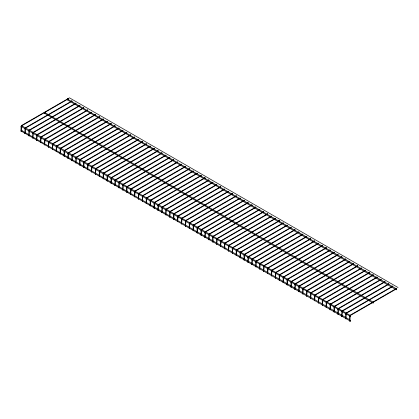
<?xml version="1.0" encoding="UTF-8"?>
<svg xmlns="http://www.w3.org/2000/svg" width="419" height="419" viewBox="0 0 419 419"><rect width="100%" height="100%" fill="white"/><g stroke="black" fill="none" stroke-linecap="round" stroke-linejoin="round"><path stroke-width="0.63" d="M21.029 126.538L21.688 125.396M21.395 126.58L21.908 125.69M21.762 131.425L21.5 130.848L22.128 130.786M28.848 131.058L29.508 129.911M29.215 131.1L29.367 130.592M32.761 133.315L33.274 132.257L79.72 105.441L79.851 105.876L79.72 105.441M33.127 133.357L33.494 132.551L79.903 105.761M36.673 135.405L37.186 134.515L83.632 107.699L83.763 108.133L83.632 107.699M44.744 113.355L44.377 113.14L44.744 112.507L45.001 113.083M40.585 137.83L41.245 136.688M40.952 137.872L41.104 137.369M44.498 140.087L44.692 139.438M44.864 140.135L45.378 139.244M48.41 142.177L48.923 141.287L95.364 114.476L95.495 114.911L95.364 114.476M95.548 114.79L48.882 141.858C49.269 143.67 47.881 147.54 48.777 147.231M52.323 144.607L52.983 143.46M52.689 144.649L52.836 144.141M67.983 99.811L67.359 99.874L67.983 99.214M56.235 146.865L56.429 146.215M56.602 146.907L57.115 146.016M60.147 148.954L60.661 148.064L107.102 121.248L107.233 121.688L107.102 121.248M64.055 151.385L64.72 150.238M64.94 150.536L64.531 150.892C64.982 152.657 63.51 156.591 64.421 156.266M64.421 151.427L64.573 150.919M67.967 153.642L68.161 152.993M68.334 153.684L68.847 152.794M71.879 155.732L72.393 154.841L118.839 128.025L118.97 128.46L118.839 128.025M75.792 158.157L76.452 157.015M76.158 158.199L76.672 157.308M80.364 159.272L79.856 159.739C78.809 161.53 80.699 165.62 79.704 165.301M79.704 160.414L79.898 159.765M80.071 160.461L80.438 159.655L126.847 132.86L126.533 132.53L126.847 132.86M83.617 162.504L84.13 161.614L130.576 134.803L130.702 135.237L130.576 134.803M87.529 164.934L88.189 163.787M87.896 164.976L88.409 164.086M91.442 167.191L91.635 166.542M91.808 167.233L92.321 166.343M95.354 169.281L95.867 168.391L142.308 141.575L142.439 142.015L142.308 141.575M142.491 141.894L95.825 168.962C96.213 170.774 94.825 174.644 95.721 174.335M99.266 171.711L99.926 170.564M99.633 171.753L100.146 170.863M103.174 173.969L103.367 173.314M103.54 174.011L104.059 173.12M107.086 176.059L107.599 175.168L154.045 148.352L154.176 148.787L154.045 148.352M110.998 178.484L111.658 177.342M111.365 178.525L111.878 177.635M114.911 180.741L115.105 180.091M115.277 180.783L115.791 179.898M118.823 182.831L119.336 181.94L165.783 155.13L165.908 155.564L165.783 155.13M122.736 185.261L123.249 184.203L169.695 157.387L169.821 157.822L169.695 157.387M123.102 185.303L123.615 184.412M127.308 186.376L126.8 186.843C125.752 188.629 127.643 192.719 126.648 192.405M126.648 187.518L126.842 186.869M127.015 187.56L127.381 186.754L173.791 159.964L173.476 159.634L173.791 159.964M130.56 189.608L131.074 188.718L177.515 161.902L177.646 162.342L177.515 161.902M134.473 192.038L134.986 190.975L181.427 164.164L181.558 164.599L181.427 164.164M134.839 192.08L135.353 191.19M138.385 194.296L138.574 193.641M138.752 194.337L139.265 193.447M142.292 196.385L142.811 195.495L189.252 168.679L189.383 169.114L189.252 168.679M189.435 168.998L143.031 195.788L142.659 196.595L142.659 201.434L142.292 201.225M146.205 198.81L146.718 197.752L193.164 170.936L193.295 171.376L193.164 170.936M146.571 198.852L147.085 197.962M150.117 201.068L150.311 200.418M150.484 201.11L150.997 200.224M154.03 203.157L154.543 202.267L200.989 175.456L201.12 175.891L200.989 175.456M154.396 203.199L154.763 202.566L201.172 175.771M157.942 205.588L158.455 204.53L204.901 177.714L205.027 178.148L204.901 177.714M158.309 205.629L158.822 204.739M161.854 207.845L162.048 207.196M162.221 207.887L162.373 207.379M165.767 209.935L166.28 209.044L212.726 182.228L212.852 182.668L212.726 182.228M166.133 209.977L166.5 209.343L212.91 182.548M169.679 212.365L170.193 211.302L216.633 184.491L216.764 184.926L216.633 184.491M170.046 212.407L170.559 211.516M174.252 213.475L173.738 213.947C172.696 215.733 174.587 219.823 173.592 219.504M173.592 214.622L173.785 213.968M174.472 213.774L173.958 214.491L173.958 219.504M173.958 214.664L174.105 214.156M177.504 216.712L178.017 215.822L224.458 189.006L224.589 189.44L224.458 189.006M177.871 216.922L178.384 216.031M181.411 219.137L181.93 218.079L228.371 191.263L228.502 191.703L228.371 191.263M181.783 219.179L182.296 218.289M185.324 221.394L185.984 220.253M185.69 221.436L185.842 220.933M189.236 223.484L189.749 222.594L236.196 195.783L236.326 196.218L236.196 195.783M189.603 223.699L189.969 222.892L236.379 196.097M193.149 225.914L193.662 224.856L240.108 198.04L240.239 198.475L240.108 198.04M193.515 225.956L194.028 225.066M197.061 228.172L197.721 227.03M197.428 228.214L197.579 227.706M200.973 230.261L201.487 229.371L247.933 202.555L248.058 202.995L247.933 202.555M201.34 230.471L201.853 229.581M204.886 232.686L205.399 231.628L251.845 204.818L251.971 205.252L251.845 204.818M205.252 232.734L205.766 231.843M208.798 234.949L209.458 233.802M209.165 234.991L209.317 234.483M212.711 237.039L213.224 236.148L259.665 209.332L259.796 209.767L259.665 209.332M213.077 237.248L213.59 236.358M216.623 239.464L217.136 238.406L263.577 211.59L263.708 212.03L263.577 211.59M216.99 239.506L217.503 238.615M220.53 241.721L221.195 240.579M221.415 240.878L221.007 241.234C221.457 242.999 219.985 246.927 220.902 246.608M220.902 241.763L221.049 241.26M224.443 243.811L224.956 242.92L271.402 216.11L271.533 216.544L271.402 216.11M224.809 244.026L225.322 243.135M228.355 246.241L228.868 245.183L275.314 218.367L275.445 218.802L275.314 218.367M228.722 246.283L229.235 245.393M232.267 248.498L232.927 247.357M232.634 248.54L232.786 248.032M236.18 250.588L236.693 249.698L283.139 222.882L283.27 223.322L283.139 222.882M236.546 250.798L236.913 249.996L283.323 223.201M240.092 253.013L240.606 251.955L287.052 225.144L287.177 225.579L287.052 225.144M240.459 253.06L240.825 252.254L287.235 225.459M244.005 255.276L244.665 254.129M244.371 255.318L244.523 254.81M247.917 257.533L248.577 256.386M248.284 257.575L248.797 256.685M251.829 259.79L252.343 258.733L298.784 231.917L298.915 232.356L298.784 231.917M252.196 259.832L252.563 259.031L298.967 232.236M255.742 262.048L256.402 260.906M256.109 262.09L256.255 261.587M259.654 264.31L260.314 263.163M260.021 264.352L260.534 263.462M263.561 266.568L264.227 265.421M263.928 266.61L264.295 265.803L310.704 239.013L310.39 238.678L310.704 239.013M267.474 268.825L268.134 267.683M267.841 268.867L268.354 267.977M271.386 271.083L271.58 270.433M271.753 271.124L272.266 270.234M275.299 273.34L275.959 272.198M275.665 273.382L276.032 272.58L322.441 245.785L322.127 245.455L322.441 245.785M279.211 275.602L279.871 274.455M279.578 275.644L279.73 275.136M283.124 277.86L283.317 277.21M283.49 277.902L283.857 277.095L330.266 250.305L329.952 249.975L330.266 250.305M287.036 280.117L287.696 278.975M287.403 280.159L287.769 279.353L334.173 252.563L333.864 252.233L334.173 252.563M290.948 282.375L291.608 281.233M291.315 282.416L291.462 281.914M294.861 284.637L295.055 283.982M295.227 284.679L295.741 283.789M298.773 286.895L299.433 285.748M299.14 286.936L299.506 286.13L345.911 259.34L345.596 259.005L345.911 259.34M302.68 289.152L303.346 288.01M303.047 289.194L303.566 288.303M306.593 291.409L306.787 290.76M306.959 291.451L307.473 290.561M310.505 293.667L311.165 292.525M310.872 293.709L311.238 292.907L357.648 266.112L357.334 265.782L357.648 266.112M314.418 295.929L315.078 294.782M314.784 295.971L315.298 295.081M318.33 298.187L318.524 297.537M318.697 298.228L319.21 297.338M322.242 300.444L322.902 299.302M322.609 300.486L322.976 299.679L369.385 272.889L369.071 272.56L369.385 272.889M326.155 302.701L326.815 301.56M326.521 302.743L326.673 302.24M330.067 304.964L330.261 304.309M330.434 305.006L330.801 304.199L377.205 277.404L376.896 277.074L377.205 277.404M333.98 307.221L334.64 306.074M334.346 307.263L334.713 306.457L381.117 279.662L380.808 279.332L381.117 279.662M337.892 309.479L338.552 308.337M338.259 309.521L338.772 308.63M341.799 311.736L341.993 311.087M342.166 311.778L342.684 310.888M345.712 313.993L346.372 312.852M346.078 314.035L346.445 313.234L392.854 286.439L392.54 286.109L392.854 286.439M349.624 316.256L350.137 315.193L396.584 288.382L396.714 288.817L396.584 288.382M349.991 316.298L350.504 315.407M372.973 302.858L373.601 302.199L373.601 302.796L373.083 303.094L44.377 113.14M396.688 289.168L396.065 289.828L396.065 289.225L396.584 288.927L67.726 99.24M68.166 98.984L67.852 98.654L68.166 98.984L21.5 125.925M72.078 101.241L71.764 100.911L72.078 101.241L25.669 128.036L25.302 128.837L25.302 133.682L24.936 133.467M75.991 103.498L75.677 103.168L75.991 103.498L29.581 130.293M87.728 110.276L87.414 109.946L87.728 110.276L41.319 137.071M91.641 112.533L91.326 112.203L91.641 112.533L44.969 139.6C45.425 141.365 43.948 145.299 44.864 144.974M99.46 117.053L99.151 116.723L99.46 117.053L53.056 143.843M103.373 119.31L103.064 118.98L103.373 119.31L56.706 146.378M111.197 123.825L110.883 123.495L111.197 123.825L64.788 150.62M115.11 126.088L114.796 125.752L115.11 126.088L68.444 153.15C68.894 154.915 67.417 158.848 68.334 158.523M122.935 130.602L122.62 130.272L122.935 130.602L76.525 157.397M134.667 137.38L134.358 137.05L134.667 137.38L88.262 164.169M138.579 139.637L138.27 139.307L138.579 139.637L91.913 166.704C92.369 168.469 90.892 172.398 91.808 172.078M146.404 144.152L146.09 143.822L146.404 144.152L100 170.947M150.316 146.414L150.002 146.079L150.316 146.414L103.65 173.476C104.101 175.242 102.629 179.175 103.54 178.85M158.141 150.929L157.827 150.599L158.141 150.929L111.732 177.724M162.053 153.186L161.739 152.856L162.053 153.186L115.387 180.254M185.523 166.741L185.208 166.406L185.523 166.741L138.857 193.803C139.307 195.568 137.835 199.502 138.752 199.177M197.26 173.513L196.946 173.183L197.26 173.513L150.594 200.581C151.044 202.346 149.567 206.274 150.484 205.954M208.997 180.29L208.683 179.961L208.997 180.29L162.588 207.08M220.729 187.063L220.42 186.733L220.729 187.063L174.325 213.858M232.466 193.84L232.152 193.51L232.466 193.84L186.057 220.635M244.204 200.617L243.889 200.287L244.204 200.617L197.794 227.407M255.936 207.389L255.627 207.059L255.936 207.389L209.531 234.184M267.673 214.167L267.359 213.837L267.673 214.167L221.269 240.962M279.41 220.944L279.096 220.614L279.41 220.944L233.001 247.734M291.147 227.716L290.833 227.386L291.147 227.716L244.738 254.511M295.055 229.979L294.746 229.649L295.055 229.979L248.388 257.046C248.844 258.811 247.367 262.739 248.284 262.414M302.879 234.493L302.57 234.163L302.879 234.493L256.475 261.288M306.792 236.751L306.478 236.421L306.792 236.751L260.126 263.818C260.576 265.583 259.104 269.517 260.021 269.192M314.617 241.271L314.302 240.941L314.617 241.271L268.207 268.06M318.529 243.528L318.215 243.198L318.529 243.528L271.863 270.595C272.313 272.36 270.836 276.289 271.753 275.969M326.354 248.043L326.04 247.713L326.354 248.043L279.944 274.838M338.086 254.82L337.777 254.49L338.086 254.82L291.682 281.615M341.998 257.077L341.689 256.747L341.998 257.077L295.332 284.145C295.783 285.91 294.311 289.843 295.227 289.519M349.823 261.597L349.509 261.267L349.823 261.597L303.414 288.387M353.736 263.855L353.421 263.525L353.736 263.855L307.069 290.922C307.52 292.687 306.043 296.615 306.959 296.296M361.56 268.37L361.246 268.04L361.56 268.37L315.151 295.165M365.473 270.632L365.159 270.302L365.473 270.632L318.807 297.7C319.257 299.465 317.78 303.393 318.697 303.068M373.298 275.147L372.983 274.817L373.298 275.147L326.888 301.942M385.03 281.924L384.715 281.594L385.03 281.924L338.625 308.714M388.942 284.182L388.628 283.852L388.942 284.182L342.276 311.249C342.726 313.014 341.255 316.942 342.166 316.623M21.395 131.425C20.479 131.744 21.95 127.816 21.5 126.051L22.018 125.752L22.018 126.349L21.5 126.648L350.357 316.34L350.724 315.701L350.357 315.491L396.767 288.696M29.215 135.939C28.298 136.264 29.775 132.331 29.325 130.566L29.728 130.209M33.127 138.197C32.211 138.521 33.688 134.588 33.237 132.823L33.64 132.467M37.04 140.454C36.144 140.763 37.532 136.893 37.15 135.086L83.816 108.018M40.952 142.717C40.035 143.036 41.512 139.108 41.062 137.343L41.465 136.982M52.689 149.489C51.773 149.813 53.25 145.885 52.794 144.12L53.203 143.759M56.602 151.751C55.654 152.071 57.34 148.509 56.602 146.739M60.514 154.009C59.618 154.318 61.006 150.447 60.619 148.635L107.285 121.568M71.879 160.571L72.246 160.571M76.158 163.043C75.211 163.363 76.902 159.801 76.158 158.031M83.617 167.349L83.983 167.349M87.896 169.815C86.948 170.135 88.634 166.573 87.896 164.808M99.633 176.593C98.685 176.912 100.371 173.351 99.633 171.581M107.453 181.108C106.562 181.417 107.945 177.546 107.563 175.739L154.229 148.672M111.365 183.37C110.417 183.69 112.109 180.128 111.365 178.358M115.277 185.627C114.329 185.947 116.021 182.385 115.277 180.615M119.19 187.885C118.294 188.194 119.682 184.323 119.3 182.511L165.966 155.444M123.102 190.142C122.154 190.462 123.846 186.9 123.102 185.135M130.927 194.662C130.031 194.971 131.419 191.101 131.032 189.288L177.698 162.221M134.839 196.92C133.891 197.239 135.578 193.678 134.839 191.907M146.571 203.697C145.623 204.016 147.315 200.455 146.571 198.685M154.03 208.002L154.396 208.002M158.309 210.469C157.361 210.788 159.052 207.227 158.309 205.462M162.221 212.732C161.305 213.051 162.782 209.123 162.326 207.358L162.734 206.996M166.133 214.989C165.254 215.303 166.563 211.422 166.285 209.641L166.647 209.254M170.046 217.246C169.098 217.566 170.784 214.004 170.046 212.234M177.871 221.761C176.954 222.086 178.426 218.158 177.975 216.393L224.642 189.325M181.783 224.024C180.835 224.343 182.522 220.782 181.783 219.011M185.69 226.281C184.742 226.6 186.434 223.039 185.69 221.269M189.603 228.538C188.686 228.863 190.163 224.93 189.713 223.165L190.116 222.808M193.515 230.796C192.567 231.115 194.259 227.554 193.515 225.783M197.428 233.053C196.48 233.378 198.171 229.816 197.428 228.046M201.34 235.316C200.423 235.635 201.9 231.707 201.45 229.942L248.116 202.875M205.252 237.573C204.304 237.892 205.996 234.331 205.252 232.561M209.165 239.83C208.248 240.155 209.725 236.222 209.27 234.457L209.678 234.101M212.711 241.878L213.077 241.878M216.99 244.35C216.042 244.67 217.728 241.108 216.99 239.338M224.443 248.656L224.809 248.656M228.722 251.122C227.774 251.442 229.465 247.88 228.722 246.11M232.634 253.38C231.717 253.705 233.194 249.776 232.744 248.011L233.147 247.65M236.546 255.642C235.63 255.962 237.107 252.034 236.656 250.269L237.06 249.907M240.459 257.9C239.511 258.219 241.203 254.658 240.459 252.887M244.371 260.157C243.423 260.477 245.115 256.915 244.371 255.145M252.196 264.677C251.248 264.997 252.935 261.435 252.196 259.665M256.109 266.934C255.161 267.254 256.847 263.692 256.109 261.922M263.928 271.449C262.985 271.769 264.672 268.207 263.928 266.437M267.841 273.707C266.893 274.031 268.584 270.464 267.841 268.699M275.665 278.226C274.717 278.546 276.409 274.984 275.665 273.214M279.578 280.484C278.661 280.809 280.138 276.875 279.688 275.11L280.091 274.754M283.49 282.741C282.574 283.066 284.051 279.138 283.595 277.373L284.003 277.011M287.403 285.004C286.455 285.323 288.141 281.762 287.403 279.992M291.315 287.261C290.398 287.581 291.875 283.653 291.42 281.887L291.828 281.531M299.14 291.776C298.192 292.095 299.878 288.534 299.14 286.764M303.047 294.033C302.104 294.358 303.791 290.791 303.047 289.026M310.872 298.553C309.924 298.873 311.616 295.311 310.872 293.541M314.784 300.811C313.836 301.13 315.528 297.569 314.784 295.798M322.609 305.331C321.661 305.65 323.353 302.089 322.609 300.318M326.521 307.588C325.573 307.907 327.26 304.346 326.521 302.576M330.434 309.845C329.517 310.17 330.994 306.237 330.539 304.472L330.947 304.115M334.346 312.103C333.398 312.422 335.085 308.861 334.346 307.09M338.259 314.36C337.311 314.679 338.997 311.118 338.259 309.353M346.078 318.88C345.13 319.199 346.822 315.638 346.078 313.868M349.991 321.137C349.043 321.457 350.734 317.895 349.991 316.125L350.357 316.34M25.13 128.146L25.601 127.654M25.454 128.334L25.816 127.952M33.42 132.168L32.761 133.142L32.761 138.197M37.333 134.431L36.673 135.573L36.673 140.454M37.191 135.107L37.553 134.724M45.158 138.946L44.498 139.92L44.498 144.974M49.07 141.203L48.41 142.35L48.41 147.231M48.929 141.884L49.29 141.502M56.895 145.723L56.235 146.697L56.235 151.751M60.807 147.98L60.147 149.122L60.147 154.009M60.661 148.661L61.027 148.279M68.627 152.495L67.967 153.469L67.967 158.523M72.539 154.758L71.879 155.899L71.879 160.781M72.398 155.433L72.759 155.051M80.584 159.571L80.071 160.288L80.071 165.301M84.277 161.53L83.617 162.677L83.617 167.558M84.135 162.211L84.497 161.828M92.101 166.05L91.442 167.024L91.442 172.078M96.014 168.307L95.354 169.449L95.354 174.335M95.867 168.988L96.234 168.606M103.839 172.822L103.174 173.796L103.174 178.85M107.746 175.084L107.086 176.226L107.086 181.108M107.604 175.76L107.966 175.378M115.571 179.599L114.911 180.573L114.911 185.627M119.483 181.856L118.823 183.003L118.823 187.885M119.342 182.537L119.703 182.155M122.929 184.611L123.396 184.114M127.167 187.052L127.528 186.67M131.22 188.634L130.56 189.776L130.56 194.662M131.074 189.315L131.44 188.932M134.667 191.383L135.133 190.891M139.045 193.149L138.385 194.123L138.385 199.177M142.958 195.411L142.292 196.553L142.292 201.434M142.811 196.087L143.178 195.704M146.399 198.161L146.865 197.668M150.777 199.926L150.117 200.9L150.117 205.954M154.69 202.183L154.03 203.33L154.03 208.212M154.91 202.482L154.396 203.372L154.396 208.212M158.136 204.938L158.602 204.441M162.514 206.703L161.854 207.677L161.854 212.732M166.427 208.961L165.767 210.102L165.767 214.989M169.873 211.71L170.339 211.218M178.164 215.738L177.504 216.88L177.504 221.761M181.605 218.488L182.076 217.995M185.8 220.907L186.204 220.551M189.896 222.51L189.236 223.657L189.236 228.538M193.342 225.265L193.808 224.767M197.538 227.685L197.941 227.323M201.633 229.287L200.973 230.429L200.973 235.316M205.08 232.037L205.546 231.545M213.371 236.059L212.711 237.206L212.711 242.088M216.817 238.814L217.283 238.322M225.108 242.837L224.443 243.984L224.443 248.865M228.549 245.592L229.015 245.094M236.84 249.614L236.18 250.756L236.18 255.642M240.286 252.364L240.752 251.871M240.611 252.552L240.972 252.17M244.476 254.783L244.885 254.427M252.023 259.141L252.489 258.649M252.343 259.33L252.709 258.942M256.213 261.561L256.622 261.205M264.08 266.102L264.447 265.719M272.046 269.941L271.386 270.915L271.386 275.969M275.817 272.879L276.179 272.497M283.783 276.713L283.124 277.692L283.124 282.741M287.554 279.651L287.916 279.269M295.521 283.49L294.861 284.464L294.861 289.519M299.286 286.428L299.653 286.046M307.253 290.267L306.593 291.242L306.593 296.296M311.024 293.206L311.385 292.823M318.99 297.04L318.33 298.014L318.33 303.068M322.761 299.978L323.122 299.595M326.626 302.214L327.035 301.853M330.727 303.817L330.067 304.791L330.067 309.845M334.493 306.755L334.86 306.373M342.464 310.594L341.799 311.568L341.799 316.623M346.23 313.532L346.592 313.15M349.818 315.601L350.284 315.109M350.357 320.289L350.101 321.164L350.619 320.865L350.619 320.263L21.762 130.576M71.895 100.921L25.449 127.737L24.936 128.795L24.936 133.682M29.361 129.995L75.808 103.184M41.099 136.772L87.545 109.956M45.011 139.029L91.457 112.219M52.836 143.549L99.277 116.733M56.748 145.807L103.189 118.991M64.568 150.321L111.014 123.511M68.48 152.584L114.926 125.768M119.022 128.345L72.613 155.135L72.246 155.941L72.246 160.781M76.305 157.099L122.751 130.283M80.218 159.356L126.664 132.545M130.759 135.117L84.35 161.912L83.983 162.719L83.983 167.558M88.042 163.876L134.483 137.06M91.955 166.133L138.396 139.318M99.78 170.648L146.221 143.837M103.692 172.911L150.133 146.095M111.512 177.426L157.958 150.61M115.424 179.683L161.87 152.872M123.469 184.496L169.878 157.706M127.161 186.46L173.607 159.644M135.206 191.274L181.61 164.478M138.899 193.238L185.339 166.422M146.938 198.051L193.348 171.256M150.631 200.01L197.077 173.199M158.675 204.823L205.085 178.033M162.368 206.787L208.814 179.971M170.413 211.6L216.817 184.805M174.105 213.559L220.546 186.748M182.15 218.378L228.554 191.583M185.837 220.336L232.283 193.52M193.882 225.15L240.291 198.36M197.574 227.114L244.02 200.298M205.619 231.927L252.029 205.132M209.311 233.886L255.752 207.075M259.848 209.652L213.444 236.442L213.077 237.081L213.077 242.088M217.356 238.704L263.761 211.909M221.049 240.663L267.49 213.847M271.585 216.424L225.176 243.219L224.809 243.853L224.809 248.865M229.088 245.476L275.498 218.687M232.781 247.44L279.227 220.624M244.518 254.213L290.964 227.402M294.871 229.659L248.43 256.475L247.917 257.366L247.917 262.414M256.255 260.99L302.696 234.174M306.608 236.436L260.168 263.247L259.654 264.138L259.654 269.192M310.521 238.694L264.075 265.51L263.561 266.395L263.561 271.449M267.987 267.767L314.433 240.951M271.9 270.025L318.346 243.209M322.258 245.471L275.812 272.282L275.299 273.172L275.299 278.226M279.724 274.539L326.171 247.729M283.637 276.802L330.083 249.986M333.99 252.243L287.549 279.059L287.036 279.95L287.036 285.004M291.462 281.317L337.903 254.501M295.374 283.574L341.815 256.763M345.727 259.021L299.286 285.837L298.773 286.722L298.773 291.776M303.199 288.094L349.64 261.278M307.106 290.351L353.552 263.535M357.465 265.798L311.018 292.609L310.505 293.499L310.505 298.553M314.931 294.866L361.377 268.055M318.843 297.129L365.289 270.313M369.202 272.57L322.756 299.386L322.242 300.276L322.242 305.331M326.668 301.643L373.114 274.827M330.581 303.901L377.021 277.09M380.934 279.347L334.493 306.163L333.98 307.048L333.98 312.103M338.405 308.421L384.846 281.605M342.318 310.678L388.759 283.862M392.671 286.125L346.225 312.935L345.712 313.826L345.712 318.88M398.05 287.534L69.449 97.821L21.542 125.48L21.029 126.37L21.029 131.425M67.359 99.874L396.322 289.801M44.744 112.507L373.339 302.225M21.762 125.779L350.158 315.376M21.395 131.21L350.357 321.137M349.624 316.083L349.624 321.137M337.892 309.311L337.892 314.36M326.155 302.534L326.155 307.588M314.418 295.756L314.418 300.811M302.68 288.984L302.68 294.033M290.948 282.207L290.948 287.261M279.211 275.43L279.211 280.484M267.474 268.658L267.474 273.707M255.742 261.88L255.742 266.934M251.829 259.623L251.829 264.677M244.005 255.103L244.005 260.157M240.092 252.846L240.092 257.9M232.267 248.331L232.267 253.38M228.355 246.068L228.355 251.122M220.53 241.554L220.53 246.608M216.623 239.296L216.623 244.35M208.798 234.776L208.798 239.83M204.886 232.519L204.886 237.573M197.061 228.004L197.061 233.053M193.149 225.741L193.149 230.796M185.324 221.227L185.324 226.281M181.411 218.969L181.411 224.024M169.679 212.192L169.679 217.246M157.942 205.415L157.942 210.469M146.205 198.643L146.205 203.697M134.473 191.865L134.473 196.92M127.015 187.393L127.015 192.405M122.736 185.088L122.736 190.142M110.998 178.316L110.998 183.37M99.266 171.539L99.266 176.593M87.529 164.767L87.529 169.815M75.792 157.989L75.792 163.043M64.055 151.212L64.055 156.266M52.323 144.44L52.323 149.489M40.585 137.662L40.585 142.717M28.848 130.885L28.848 135.939"/></g></svg>
